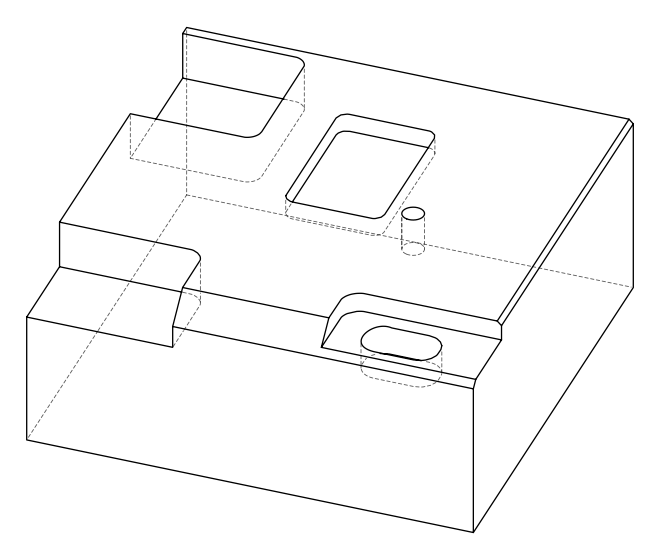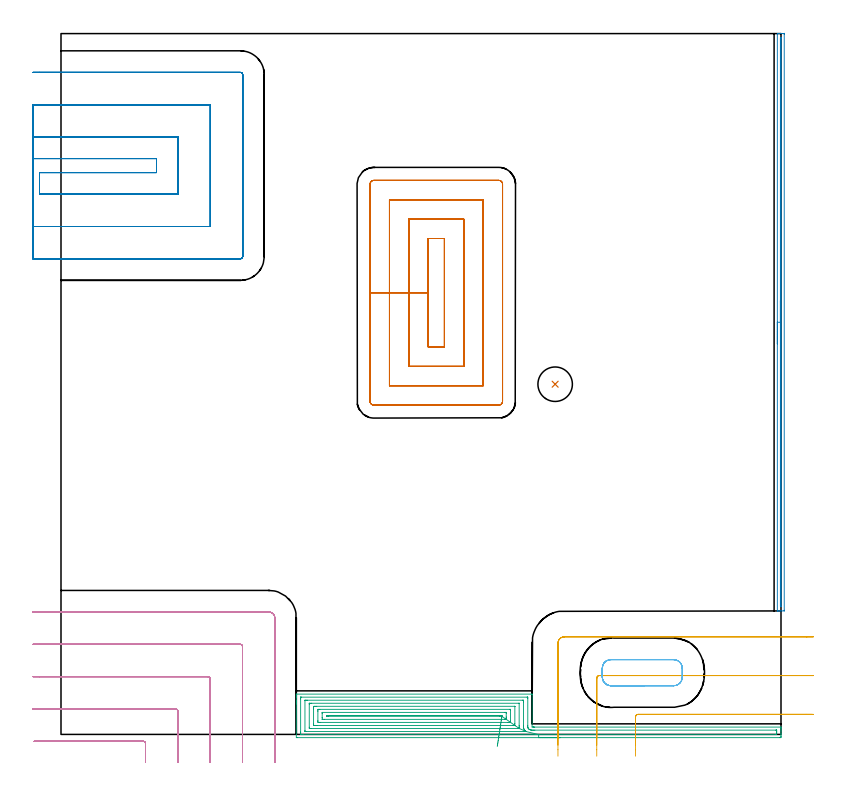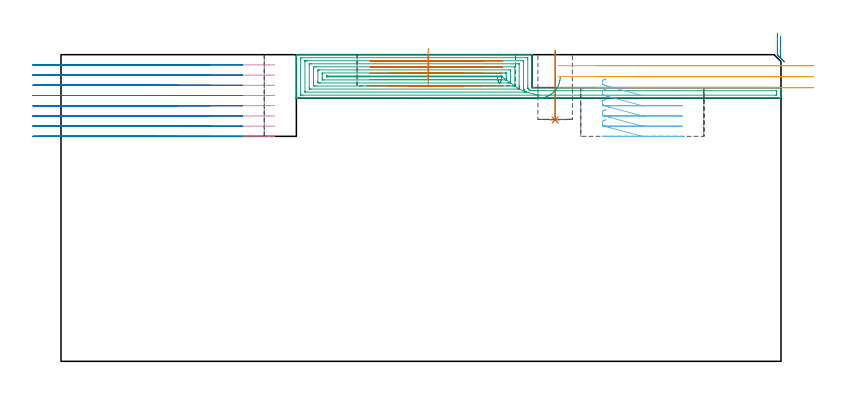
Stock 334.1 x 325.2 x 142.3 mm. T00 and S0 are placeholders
(PLAN: 8 operations, 6 tool changes, 54.8 min)
(1 INDEXABLE_INSERT_DRILL_BLIND_HOLE_FROM_SOLID | STEP1POCKET | NXT0302_003 | 0.13 min | 6042 mm3)
(2 AREA_MILL | FG_CHAMFER_SURFACE | UGT0205_001 | 4.43 min | 1384 mm3)
(3 AREA_MILL_1 | FG_CHAMFER_SURFACE_1 | UGT0205_001 | 9.11 min | 44963 mm3)
(4 MILL_CORNER_NOTCH_RECTANGULAR | CORNER_NOTCH_RECTANGULAR | UGT0201_094 | Follow Part, ap 5, ae 75% | 10.8 min | 273567 mm3)
(5 MILL_CORNER_NOTCH_RECTANGULAR_1 | CORNER_NOTCH_RECTANGULAR_1 | UGT0201_106 | Follow Part, ap 6, ae 75% | 2.61 min | 80860 mm3)
(6 MILL_RECTANGULAR_POCKET | POCKET_RECTANGULAR_STRAIGHT | UGT0201_094 | Follow Part, ap 5, ae 75% | 1.54 min | 37634 mm3)
(7 MILL_RECTANGULAR_POCKET_1 | POCKET_RECTANGULAR_STRAIGHT_1 | NXT0201_011 | Follow Part, ap 3, ae 75% | 9.66 min | 122350 mm3)
(8 MILL_SLOT | SLOT_PARTIAL_RECTANGULAR | UGT0201_094 | Follow Part, ap 5, ae 75% | 16.54 min | 378682 mm3)
(TOOL NXT0302_003 | Index. Insert Drill 16mm [880-D1600L20-05] | D16 PA176 FL80 Z2)
(TOOL UGT0205_001 | Chamfer Mill 20 x 3 x 45 deg. | D20 FL50 Z2)
(TOOL UGT0201_094 | End mill 20 mm | D20 FL38 Z4)
(TOOL UGT0201_106 | End Mill 24 mm | D24 FL25 Z2)
(TOOL NXT0201_011 | ENDMILL 12mm [2P460-1200-NA 1630] | D12 FL38 Z6)
(OP 1 INDEXABLE_INSERT_DRILL_BLIND_HOLE_FROM_SOLID)
G17 G21 G94 G90
T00 M6
G54
G17 G0 G90 X229.3 Y162.5 S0 M3
G43 Z152.3 H1
G94 G81 G98 Z112. F250. R144.3
G80
M5
M2
(OP 2 AREA_MILL)
G17 G21 G94 G90
T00 M6
G54
G17 G0 G90 X332.4 Y181.25 S1061 M3
G43 Z152.3 H0
G94 G1 Y181.288 Z151.428 F250.
Y181.402 Z150.563
Y181.591 Z149.712
Y181.853 Z148.88
Y182.187 Z148.074
Y182.59 Z147.3
Y183.058 Z146.564
Y183.59 Z145.872
Y184.179 Z145.229
Y184.822 Z144.639
Y185.514 Z144.108
Y186.25 Z143.64
Y187.024 Z143.237
Y187.83 Z142.903
Y188.662 Z142.641
Y189.514 Z142.452
Y190.378 Z142.338
Y191.25 Z142.3
Y325.047
X332.403 Y325.19 Z142.288
X332.5 Y325.198 Z142.192
X332.602 Y325.2 Z142.097
X333.291 Z141.408
X333.839 Z140.861
X334.435 Z140.261
X334.733 Z139.963
X335.305 Z139.391
X335.597 Y325.199 Z139.1
X335.598 Y325.197 Z139.099
X335.6 Y324.896 Z139.1
Y57.604
X335.598 Y57.303 Z139.099
X335.597 Y57.301 Z139.1
X334.435 Y57.3 Z140.261
X333.839 Z140.861
X333.291 Z141.408
X332.695 Z142.004
X332.602 Z142.097
X332.501 Z142.191
X332.496 Y57.301 Z142.196
X332.403 Y57.31 Z142.288
X332.4 Y57.453 Z142.3
Y191.25
X333.814 Z140.886
X333.815 Y322.561 Z140.885
X333.817 Y322.817 Z140.883
X333.821 Y323.188 Z140.879
X334.065 Y323.196 Z140.635
X334.158 Y323.193 Z140.542
X334.174 Y323.191 Z140.526
X334.179 Y323.16 Z140.521
X334.182 Y323.076 Z140.518
X334.185 Y322.817 Z140.515
Y59.417
X334.184 Y59.355 Z140.516
X334.182 Y59.326 Z140.518
X334.18 Y59.317 Z140.52
X334.156 Y59.31 Z140.544
X333.935 Y59.303 Z140.765
X333.842 Y59.307 Z140.858
X333.826 Y59.309 Z140.874
X333.821 Y59.34 Z140.879
X333.818 Y59.424 Z140.882
X333.815 Y59.683 Z140.885
X333.814 Y64.411 Z140.886
Y191.25
Y192.122 Z140.924
Y192.986 Z141.038
Y193.838 Z141.226
Y194.67 Z141.489
Y195.476 Z141.823
Y196.25 Z142.226
Y196.986 Z142.694
Y197.678 Z143.225
Y198.321 Z143.815
Y198.91 Z144.458
Y199.442 Z145.15
Y199.91 Z145.886
Y200.313 Z146.66
Y200.647 Z147.466
Y200.909 Z148.298
Y201.098 Z149.149
Y201.212 Z150.014
Y201.25 Z150.886
G0 Z152.3
M5
M2
(OP 3 AREA_MILL_1)
G17 G21 G94 G90
T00 M6
G54
G17 G0 G90 X231.65 Y-1.5 S1061 M3
G43 Z152.3 H0
Z132.1
G94 G1 X231.612 Z131.228 F250.
X231.498 Z130.364
X231.309 Z129.512
X231.047 Z128.68
X230.713 Z127.874
X230.31 Z127.1
X229.842 Z126.364
X229.31 Z125.672
X228.721 Z125.029
X228.078 Z124.44
X227.386 Z123.908
X226.65 Z123.44
X225.876 Z123.037
X225.07 Z122.703
X224.238 Z122.441
X223.386 Z122.252
X222.522 Z122.138
X221.65 Z122.1
X109.79
X109.324 Y-1.495 Z122.103
X109.21 Y-1.491 Z122.106
X109.2 Y-1.373 Z122.224
Y14.175 Z137.77
Y14.757 Z138.351
Y15.352 Z138.95
Y15.636 Z139.233
Y17.395 Z140.99
Y17.964 Z141.563
Y18.275 Z141.874
X109.201 Y18.427 Z142.026
X109.21 Y18.694 Z142.293
X109.344 Y18.7 Z142.3
X218.53
X218.59 Y18.695 Z142.292
X218.6 Y18.6 Z142.197
Y3.4 Z127.
X219.33
X219.362 Y3.402 Z126.998
X219.386 Y3.4 Z127.
X219.405
X219.422
X219.427 Z126.997
X219.443 Z127.
X333.956
X334.09 Y3.396 Z126.989
X334.1 Y3.35 Z126.949
Y2.755 Z126.354
Y2.131 Z125.731
Y1.564 Z125.159
Y0.4 Z123.997
Y-0.196 Z123.399
Y-0.777 Z122.818
X334.096 Y-1.075 Z122.52
X334.09 Y-1.491 Z122.105
X333.936 Y-1.495 Z122.102
X333.51 Y-1.5 Z122.1
X221.65
Y-0.086 Z123.514
X112.352
X111.572 Y-0.085 Z123.515
X111.459 Y-0.084 Z123.516
X111.229 Y-0.079 Z123.521
X111.21 Y-0.004 Z123.596
X111.204 Y0.168 Z123.768
X111.201 Y0.684 Z124.284
X111.2 Y1.051 Z124.651
X111.201 Y16.516 Z140.116
X111.202 Y16.881 Z140.481
X111.21 Y17.25 Z140.85
X111.216 Y17.28 Z140.88
X111.232 Y17.281 Z140.881
X111.28 Y17.284 Z140.884
X111.377 Y17.285 Z140.885
X111.572 Y17.286 Z140.886
X216.297 Y17.285 Z140.885
X216.462 Y17.284 Z140.884
X216.544 Y17.281 Z140.881
X216.579 Y17.279 Z140.879
X216.59 Y17.26 Z140.86
X216.599 Y16.663 Z140.263
X216.601 Y4.202 Z127.802
X216.605 Y3.464 Z127.064
X216.613 Y3.323 Z126.923
X216.631 Y3.198 Z126.798
X216.669 Y3.061 Z126.661
X216.748 Y2.882 Z126.482
X216.938 Y2.626 Z126.226
X217.14 Y2.443 Z126.043
X217.3 Y2.335 Z125.935
X217.447 Y2.253 Z125.853
X217.639 Y2.168 Z125.768
X217.817 Y2.106 Z125.706
X218.038 Y2.05 Z125.65
X218.31 Y2.008 Z125.608
X218.53 Y1.994 Z125.594
X218.991 Y1.989 Z125.589
X219.422 Y1.986 Z125.586
X219.885
X331.728
X331.87 Y1.985 Z125.585
X331.984 Y1.982 Z125.582
X332.059 Y1.979 Z125.579
X332.09 Y1.974 Z125.574
X332.092 Y1.93 Z125.53
X332.097 Y1.564 Z125.164
X332.1 Y1.197 Z124.797
X332.099 Y0.684 Z124.284
X332.098 Y0.319 Z123.919
X332.09 Y-0.05 Z123.55
X332.084 Y-0.08 Z123.52
X332.068 Y-0.082 Z123.518
X332.02 Y-0.084 Z123.516
X331.923 Y-0.085 Z123.515
X331.728 Y-0.086 Z123.514
X221.65
X215.857 Y1.332 Z124.932
X215.203 Y1.329 Z124.929
X214.965
X113.593
X113.355 Y1.33 Z124.93
X113.276 Y1.332 Z124.932
X113.221 Y1.335 Z124.935
X113.21 Y1.411 Z125.011
X113.204 Y1.564 Z125.164
X113.201 Y1.715 Z125.315
Y15.636 Z139.236
X113.203 Y15.787 Z139.387
X113.209 Y15.839 Z139.439
X113.215 Y15.865 Z139.465
X113.237 Y15.866 Z139.466
X113.355 Y15.868 Z139.468
X114.008 Y15.871 Z139.471
X114.246
X214.074
X214.312 Y15.87 Z139.47
X214.471 Y15.867 Z139.467
X214.588 Y15.864 Z139.464
X214.591 Y15.809 Z139.409
X214.595 Y15.636 Z139.236
X214.6 Y15.118 Z138.718
X214.601 Y4.202 Z127.802
X214.604 Y3.679 Z127.279
X214.613 Y3.323 Z126.923
X214.642 Y3.048 Z126.648
X214.751 Y2.654 Z126.254
X214.85 Y2.443 Z126.043
X214.965 Y2.24 Z125.84
X215.263 Y1.853 Z125.453
X215.574 Y1.564 Z125.164
X215.856 Y1.339 Z124.939
X215.857 Y1.332 Z124.932
X212.665 Y2.748 Z126.348
X212.657 Y2.747 Z126.347
X212.585 Y2.745 Z126.345
X212.291 Y2.743 Z126.343
X211.988
X116.029
X115.724 Y2.744 Z126.344
X115.312 Y2.748 Z126.348
X115.223 Y2.749 Z126.349
X115.21 Y2.906 Z126.506
X115.201 Y3.26 Z126.86
X115.2 Y3.323 Z126.923
Y13.877 Z137.477
X115.203 Y14.286 Z137.886
X115.206 Y14.388 Z137.988
X115.21 Y14.438 Z138.038
X115.218 Y14.451 Z138.051
X115.246 Y14.452 Z138.052
X115.443 Y14.455 Z138.055
X116.029 Y14.457 Z138.057
X116.332
X212.291
X212.596 Y14.456 Z138.056
X212.598 Y14.455 Z138.055
X212.599 Y14.453 Z138.053
X212.601 Y4.202 Z127.802
X212.602 Y3.895 Z127.495
X212.613 Y3.323 Z126.923
X212.638 Y2.98 Z126.58
X212.665 Y2.748 Z126.348
X210.59 Y4.163 Z127.763
X210.552 Y4.16 Z127.76
X210.509 Y4.158 Z127.758
X209.663 Y4.157 Z127.757
X118.749
X117.856 Y4.158 Z127.758
X117.811 Y4.16 Z127.76
X117.21 Y4.202 Z127.802
X117.201 Y4.804 Z128.404
X117.2 Y11.842 Z135.442
X117.201 Y12.118 Z135.718
X117.203 Y12.718 Z136.318
X117.21 Y12.998 Z136.598
X117.769 Y13.04 Z136.64
X117.811 Y13.041 Z136.641
X118.657 Y13.043 Z136.643
X210.509 Y13.042 Z136.642
X210.554 Y13.04 Z136.64
X210.579 Y13.036 Z136.636
X210.59 Y13.025 Z136.625
X210.594 Y12.998 Z136.598
X210.599 Y12.908 Z136.508
X210.6 Y4.992 Z128.592
X210.59 Y4.163 Z127.763
X208.59 Y5.59 Z129.19
X208.223 Y5.578 Z129.178
X207.835 Y5.574 Z129.174
X207.338 Y5.571 Z129.171
X120.485
X119.989 Y5.572 Z129.172
X119.594 Y5.575 Z129.175
X119.21 Y5.579 Z129.179
X119.204 Y5.961 Z129.561
X119.201 Y6.35 Z129.95
X119.2 Y10.748 Z134.348
X119.204 Y11.239 Z134.839
X119.207 Y11.62 Z135.22
X119.594 Y11.625 Z135.225
X120.091 Y11.628 Z135.228
X208.331 Y11.629 Z135.229
X208.521 Y11.628 Z135.228
X208.551 Y11.626 Z135.226
X208.579 Y11.622 Z135.222
X208.59 Y11.615 Z135.215
X208.593 Y11.59 Z135.19
X208.6 Y11.363 Z134.963
Y6.086 Z129.686
X208.59 Y5.59 Z129.19
X206.59 Y7.001 Z130.601
X206.581 Y6.992 Z130.592
X206.563 Y6.989 Z130.589
X206.517 Y6.987 Z130.587
X206.424 Y6.986 Z130.586
X206.052 Y6.985 Z130.585
X122.121 Y6.986 Z130.586
X121.377 Y6.99 Z130.59
X121.223 Y6.992 Z130.592
X121.21 Y7.001 Z130.601
X121.203 Y7.012 Z130.612
X121.2 Y7.72 Z131.32
Y7.895 Z131.495
Y9.654 Z133.254
X121.202 Y9.828 Z133.428
X121.209 Y10.177 Z133.777
X121.212 Y10.21 Z133.81
X121.216 Y10.211 Z133.811
X121.237 Y10.213 Z133.813
X121.284 Y10.214 Z133.814
X121.377 Y10.215 Z133.815
X206.052 Y10.214 Z133.814
X206.199
X206.456 Y10.21 Z133.81
X206.576 Y10.208 Z133.808
X206.59 Y10.142 Z133.742
X206.598 Y9.821 Z133.421
X206.6 Y8.059 Z131.659
X206.599 Y7.72 Z131.32
X206.597 Y7.183 Z130.783
X206.59 Y7.001 Z130.601
X204.585 Y8.406 Z132.006
X204.54 Y8.403 Z132.003
X204.471 Y8.401 Z132.001
X204.269 Y8.4 Z132.
X203.581
X124.051
X123.361 Y8.401 Z132.001
X123.269 Y8.403 Z132.003
X123.253 Y8.405 Z132.005
X123.21 Y8.418 Z132.018
X123.201 Y8.559 Z132.159
Y8.6 Z132.2
Y8.705 Z132.305
X123.203 Y8.757 Z132.357
X123.206 Y8.783 Z132.383
X123.208 Y8.79 Z132.39
X123.239 Y8.793 Z132.393
X123.645 Y8.798 Z132.398
X123.848 Y8.8 Z132.4
X204.067
X204.269 Y8.798 Z132.398
X204.472 Y8.793 Z132.393
X204.59 Y8.789 Z132.389
X204.594 Y8.709 Z132.309
Y8.6 Z132.2
X204.59 Y8.437 Z132.037
X204.585 Y8.406 Z132.006
X204.488 Y7.767 Z131.42
X204.383 Y7.08 Z130.893
X204.271 Y6.35 Z130.429
X204.154 Y5.582 Z130.03
X204.032 Y4.784 Z129.701
X203.906 Y3.96 Z129.444
X203.777 Y3.117 Z129.26
X203.646 Y2.261 Z129.151
X203.514 Y1.4 Z129.118
X203.382 Y0.538 Z129.161
X203.252 Y-0.316 Z129.28
X203.123 Y-1.157 Z129.474
X202.998 Y-1.978 Z129.741
X202.876 Y-2.773 Z130.079
X202.76 Y-3.535 Z130.487
X202.649 Y-4.26 Z130.96
X202.545 Y-4.941 Z131.495
X202.448 Y-5.573 Z132.088
G0 Z152.3
M5
M2
(OP 4 MILL_CORNER_NOTCH_RECTANGULAR)
G17 G21 G94 G90
T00 M6
G54
G17 G0 G90 X39.2 Y-13. S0 M3
G43 Z152.3 H0
Z137.562
G94 G1 Y-10. F250.
Y-4.195 F500.
G3 X38.206 Y-3.2 R1.
G1 X-9.474
X-12.474 F250.
G0 Z152.3
X54.2 Y-13.
Z137.562
G1 Y-10.
Y10.805 F500.
G3 X53.205 Y11.8 R1.
G1 X-10.
X-13. F250.
G0 Z152.3
X69.2 Y-13.
Z137.562
G1 Y-10.
Y25.805 F500.
G3 X68.205 Y26.8 R1.
G1 X-10.
X-13. F250.
G0 Z152.3
X84.2 Y-13.
Z137.562
G1 Y-10.
Y40.804 F500.
G3 X83.204 Y41.8 R1.
G1 X-10.
X-13. F250.
G0 Z152.3
X99.2 Y-13.
Z137.562
G1 Y-10.
Y54.1 F500.
G3 X96.5 Y56.8 R2.7
G1 X-10.
X-13. F250.
G0 Z152.3
X39.2 Y-13.
Z132.825
G1 Y-10.
Y-4.194 F500.
G3 X38.206 Y-3.2 R1.
G1 X-9.474
X-12.474 F250.
G0 Z152.3
X54.2 Y-13.
Z132.825
G1 Y-10.
Y10.805 F500.
G3 X53.205 Y11.8 R1.
G1 X-10.
X-13. F250.
G0 Z152.3
X69.2 Y-13.
Z132.825
G1 Y-10.
Y25.805 F500.
G3 X68.205 Y26.8 R1.
G1 X-10.
X-13. F250.
G0 Z152.3
X84.2 Y-13.
Z132.825
G1 Y-10.
Y40.804 F500.
G3 X83.204 Y41.8 R1.
G1 X-10.
X-13. F250.
G0 Z152.3
X99.2 Y-13.
Z132.825
G1 Y-10.
Y54.1 F500.
G3 X96.5 Y56.8 R2.7
G1 X-10.
X-13. F250.
G0 Z152.3
X39.2 Y-13.
Z128.087
G1 Y-10.
Y-4.194 F500.
G3 X38.206 Y-3.2 R1.
G1 X-9.474
X-12.474 F250.
G0 Z152.3
X54.2 Y-13.
Z128.087
G1 Y-10.
Y10.805 F500.
G3 X53.205 Y11.8 R1.
G1 X-10.
X-13. F250.
G0 Z152.3
X69.2 Y-13.
Z128.087
G1 Y-10.
Y25.805 F500.
G3 X68.205 Y26.8 R1.
G1 X-10.
X-13. F250.
G0 Z152.3
X84.2 Y-13.
Z128.087
G1 Y-10.
Y40.805 F500.
G3 X83.204 Y41.8 R1.
G1 X-10.
X-13. F250.
G0 Z152.3
X99.2 Y-13.
Z128.087
G1 Y-10.
Y54.1 F500.
G3 X96.5 Y56.8 R2.7
G1 X-10.
X-13. F250.
G0 Z152.3
X39.2 Y-13.
Z123.35
G1 Y-10.
Y-4.194 F500.
G3 X38.206 Y-3.2 R1.
G1 X-9.474
X-12.474 F250.
G0 Z152.3
X54.2 Y-13.
Z123.35
G1 Y-10.
Y10.805 F500.
G3 X53.205 Y11.8 R1.
G1 X-10.
X-13. F250.
G0 Z152.3
X69.2 Y-13.
Z123.35
G1 Y-10.
Y25.805 F500.
G3 X68.205 Y26.8 R1.
G1 X-10.
X-13. F250.
G0 Z152.3
X84.2 Y-13.
Z123.35
G1 Y-10.
Y40.805 F500.
G3 X83.204 Y41.8 R1.
G1 X-10.
X-13. F250.
G0 Z152.3
X99.2 Y-13.
Z123.35
G1 Y-10.
Y54.1 F500.
G3 X96.5 Y56.8 R2.7
G1 X-10.
X-13. F250.
G0 Z152.3
X39.2 Y-13.
Z118.612
G1 Y-10.
Y-4.194 F500.
G3 X38.206 Y-3.2 R1.
G1 X-9.474
X-12.474 F250.
G0 Z152.3
X54.2 Y-13.
Z118.612
G1 Y-10.
Y10.805 F500.
G3 X53.205 Y11.8 R1.
G1 X-10.
X-13. F250.
G0 Z152.3
X69.2 Y-13.
Z118.612
G1 Y-10.
Y25.805 F500.
G3 X68.205 Y26.8 R1.
G1 X-10.
X-13. F250.
G0 Z152.3
X84.2 Y-13.
Z118.612
G1 Y-10.
Y40.804 F500.
G3 X83.204 Y41.8 R1.
G1 X-10.
X-13. F250.
G0 Z152.3
X99.2 Y-13.
Z118.612
G1 Y-10.
Y54.1 F500.
G3 X96.5 Y56.8 R2.7
G1 X-10.
X-13. F250.
G0 Z152.3
X39.2 Y-13.
Z113.875
G1 Y-10.
Y-4.194 F500.
G3 X38.206 Y-3.2 R1.
G1 X-9.474
X-12.474 F250.
G0 Z152.3
X54.2 Y-13.
Z113.875
G1 Y-10.
Y10.805 F500.
G3 X53.205 Y11.8 R1.
G1 X-10.
X-13. F250.
G0 Z152.3
X69.2 Y-13.
Z113.875
G1 Y-10.
Y25.805 F500.
G3 X68.205 Y26.8 R1.
G1 X-10.
X-13. F250.
G0 Z152.3
X84.2 Y-13.
Z113.875
G1 Y-10.
Y40.804 F500.
G3 X83.204 Y41.8 R1.
G1 X-10.
X-13. F250.
G0 Z152.3
X99.2 Y-13.
Z113.875
G1 Y-10.
Y54.1 F500.
G3 X96.5 Y56.8 R2.7
G1 X-10.
X-13. F250.
G0 Z152.3
X39.2 Y-13.
Z109.137
G1 Y-10.
Y-4.194 F500.
G3 X38.206 Y-3.2 R1.
G1 X-9.474
X-12.474 F250.
G0 Z152.3
X54.2 Y-13.
Z109.137
G1 Y-10.
Y10.805 F500.
G3 X53.205 Y11.8 R1.
G1 X-10.
X-13. F250.
G0 Z152.3
X69.2 Y-13.
Z109.137
G1 Y-10.
Y25.805 F500.
G3 X68.205 Y26.8 R1.
G1 X-10.
X-13. F250.
G0 Z152.3
X84.2 Y-13.
Z109.137
G1 Y-10.
Y40.804 F500.
G3 X83.204 Y41.8 R1.
G1 X-10.
X-13. F250.
G0 Z152.3
X99.2 Y-13.
Z109.137
G1 Y-10.
Y54.1 F500.
G3 X96.5 Y56.8 R2.7
G1 X-10.
X-13. F250.
G0 Z152.3
X39.2 Y-13.
Z104.4
G1 Y-10.
Y-4.194 F500.
G3 X38.206 Y-3.2 R1.
G1 X-9.474
X-12.474 F250.
G0 Z152.3
X54.2 Y-13.
Z104.4
G1 Y-10.
Y10.805 F500.
G3 X53.205 Y11.8 R1.
G1 X-10.
X-13. F250.
G0 Z152.3
X69.2 Y-13.
Z104.4
G1 Y-10.
Y25.805 F500.
G3 X68.205 Y26.8 R1.
G1 X-10.
X-13. F250.
G0 Z152.3
X84.2 Y-13.
Z104.4
G1 Y-10.
Y40.804 F500.
G3 X83.204 Y41.8 R1.
G1 X-10.
X-13. F250.
G0 Z152.3
X99.2 Y-13.
Z104.4
G1 Y-10.
Y54.1 F500.
G3 X96.5 Y56.8 R2.7
G1 X-10.
X-13. F250.
G0 Z152.3
M5
M2
(OP 5 MILL_CORNER_NOTCH_RECTANGULAR_1)
G17 G21 G94 G90
T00 M6
G54
G17 G0 G90 X348.378 Y9.3 S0 M3
G43 Z152.3 H0
Z137.2
G94 G1 X345.378 F250.
X267.795 F500.
G3 X266.6 Y8.105 R1.2
G1 Y1.4
Y-1.6 F250.
G0 Z152.3
X349.1 Y27.3
Z137.2
G1 X346.1
X249.795 F500.
G3 X248.6 Y26.105 R1.2
G1 Y1.4
Y-1.6 F250.
G0 Z152.3
X349.1 Y45.3
Z137.2
G1 X346.1
X233.6 F500.
G3 X230.6 Y42.3 R3.
G1 Y1.4
Y-1.6 F250.
G0 Z152.3
X349.079 Y9.3
Z132.1
G1 X346.079
X267.795 F500.
G3 X266.6 Y8.105 R1.2
G1 Y-2.
Y-5. F250.
G0 Z152.3
X349.1 Y27.3
Z132.1
G1 X346.1
X249.795 F500.
G3 X248.6 Y26.105 R1.2
G1 Y-2.
Y-5. F250.
G0 Z152.3
X349.1 Y45.3
Z132.1
G1 X346.1
X233.6 F500.
G3 X230.6 Y42.3 R3.
G1 Y-2.
Y-5. F250.
G0 Z152.3
X349.1 Y9.3
Z127.
G1 X346.1
X267.795 F500.
G3 X266.6 Y8.105 R1.2
G1 Y-7.098
Y-10.098 F250.
G0 Z152.3
X349.1 Y27.3
Z127.
G1 X346.1
X249.795 F500.
G3 X248.6 Y26.105 R1.2
G1 Y-7.098
Y-10.098 F250.
G0 Z152.3
X349.1 Y45.3
Z127.
G1 X346.1
X233.6 F500.
G3 X230.6 Y42.3 R3.
G1 Y-7.098
Y-10.098 F250.
G0 Z152.3
M5
M2
(OP 6 MILL_RECTANGULAR_POCKET)
G17 G21 G94 G90
T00 M6
G54
G17 G0 G90 X252.984 Y34.036 S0 M3
G43 Z152.3 H0
Z131.087
G94 G1 X252.564 Y33.715 Z130.946 F250.
X252.185 Y33.336 Z130.802
X251.861 Y32.911 Z130.659
X251.596 Y32.446 Z130.515
X251.395 Y31.95 Z130.372
X251.262 Y31.432 Z130.229
X251.2 Y30.9 Z130.085
Y26.4 Z128.879
X251.262 Y25.868 Z128.736
X251.395 Y25.35 Z128.593
X251.596 Y24.854 Z128.449
X251.861 Y24.389 Z128.306
X252.185 Y23.964 Z128.163
X252.564 Y23.585 Z128.019
X252.989 Y23.261 Z127.876
X253.454 Y22.996 Z127.732
X253.95 Y22.795 Z127.589
X254.468 Y22.662 Z127.446
X255. Y22.6 Z127.302
X269.75 Z123.35
X284.3 F500.
G3 X288.3 Y26.6 R4.
G1 Y30.7
G3 X284.3 Y34.7 R4.
G1 X255.2
G3 X251.2 Y30.7 R4.
G1 Y26.6
G3 X255.2 Y22.6 R4.
G1 X269.75
X270.75
G0 X252.984 Y34.036 Z126.35
G1 X252.564 Y33.715 Z126.208 F250.
X252.185 Y33.336 Z126.065
X251.861 Y32.911 Z125.921
X251.596 Y32.446 Z125.778
X251.395 Y31.95 Z125.635
X251.262 Y31.432 Z125.491
X251.2 Y30.9 Z125.348
Y26.4 Z124.142
X251.262 Y25.868 Z123.999
X251.395 Y25.35 Z123.855
X251.596 Y24.854 Z123.712
X251.861 Y24.389 Z123.568
X252.185 Y23.964 Z123.425
X252.564 Y23.585 Z123.282
X252.989 Y23.261 Z123.138
X253.454 Y22.996 Z122.995
X253.95 Y22.795 Z122.851
X254.468 Y22.662 Z122.708
X255. Y22.6 Z122.565
X269.75 Z118.612
X284.3 F500.
G3 X288.3 Y26.6 R4.
G1 Y30.7
G3 X284.3 Y34.7 R4.
G1 X255.2
G3 X251.2 Y30.7 R4.
G1 Y26.6
G3 X255.2 Y22.6 R4.
G1 X269.75
X270.75
G0 X252.984 Y34.036 Z121.612
G1 X252.564 Y33.715 Z121.471 F250.
X252.185 Y33.336 Z121.327
X251.861 Y32.911 Z121.184
X251.596 Y32.446 Z121.04
X251.395 Y31.95 Z120.897
X251.262 Y31.432 Z120.754
X251.2 Y30.9 Z120.61
Y26.4 Z119.404
X251.262 Y25.868 Z119.261
X251.395 Y25.35 Z119.118
X251.596 Y24.854 Z118.974
X251.861 Y24.389 Z118.831
X252.185 Y23.964 Z118.688
X252.564 Y23.585 Z118.544
X252.989 Y23.261 Z118.401
X253.454 Y22.996 Z118.257
X253.95 Y22.795 Z118.114
X254.468 Y22.662 Z117.971
X255. Y22.6 Z117.827
X269.75 Z113.875
X284.3 F500.
G3 X288.3 Y26.6 R4.
G1 Y30.7
G3 X284.3 Y34.7 R4.
G1 X255.2
G3 X251.2 Y30.7 R4.
G1 Y26.6
G3 X255.2 Y22.6 R4.
G1 X269.75
X270.75
G0 X252.984 Y34.036 Z116.875
G1 X252.564 Y33.715 Z116.733 F250.
X252.185 Y33.336 Z116.59
X251.861 Y32.911 Z116.446
X251.596 Y32.446 Z116.303
X251.395 Y31.95 Z116.16
X251.262 Y31.432 Z116.016
X251.2 Y30.9 Z115.873
Y26.4 Z114.667
X251.262 Y25.868 Z114.524
X251.395 Y25.35 Z114.38
X251.596 Y24.854 Z114.237
X251.861 Y24.389 Z114.093
X252.185 Y23.964 Z113.95
X252.564 Y23.585 Z113.807
X252.989 Y23.261 Z113.663
X253.454 Y22.996 Z113.52
X253.95 Y22.795 Z113.377
X254.468 Y22.662 Z113.233
X255. Y22.6 Z113.09
X269.75 Z109.137
X284.3 F500.
G3 X288.3 Y26.6 R4.
G1 Y30.7
G3 X284.3 Y34.7 R4.
G1 X255.2
G3 X251.2 Y30.7 R4.
G1 Y26.6
G3 X255.2 Y22.6 R4.
G1 X269.75
X270.75
G0 X252.984 Y34.036 Z112.137
G1 X252.564 Y33.715 Z111.996 F250.
X252.185 Y33.336 Z111.852
X251.861 Y32.911 Z111.709
X251.596 Y32.446 Z111.565
X251.395 Y31.95 Z111.422
X251.262 Y31.432 Z111.279
X251.2 Y30.9 Z111.135
Y26.4 Z109.93
X251.262 Y25.868 Z109.786
X251.395 Y25.35 Z109.643
X251.596 Y24.854 Z109.499
X251.861 Y24.389 Z109.356
X252.185 Y23.964 Z109.213
X252.564 Y23.585 Z109.069
X252.989 Y23.261 Z108.926
X253.454 Y22.996 Z108.782
X253.95 Y22.795 Z108.639
X254.468 Y22.662 Z108.496
X255. Y22.6 Z108.352
X269.75 Z104.4
X284.3 F500.
G3 X288.3 Y26.6 R4.
G1 Y30.7
G3 X284.3 Y34.7 R4.
G1 X255.2
G3 X251.2 Y30.7 R4.
G1 Y26.6
G3 X255.2 Y22.6 R4.
G1 X269.75
X270.75
G0 Z152.3
M5
M2
(OP 7 MILL_RECTANGULAR_POCKET_1)
G17 G21 G94 G90
T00 M6
G54
G17 G0 G90 X170.4 Y226.894 S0 M3
G43 Z152.3 H1
Z145.3
G94 G1 Y204.95 Z139.42 F250.
Y179.8 F500.
X177.9
Y230.1
X170.4
Y204.95
X161.4
Y170.8
X186.9
Y239.1
X161.4
Y204.95
X152.4
Y161.8
X195.9
Y248.1
X152.4
Y204.95
X143.4
Y154.6
G3 X145.2 Y152.8 R1.8
G1 X203.1
G3 X204.9 Y154.6 R1.8
G1 Y255.3
G3 X203.1 Y257.1 R1.8
G1 X145.2
G3 X143.4 Y255.3 R1.8
G1 Y204.95
Y203.95
G0 X170.4 Y226.894 Z142.42
G1 Y204.95 Z136.54 F250.
Y179.8 F500.
X177.9
Y230.1
X170.4
Y204.95
X161.4
Y170.8
X186.9
Y239.1
X161.4
Y204.95
X152.4
Y161.8
X195.9
Y248.1
X152.4
Y204.95
X143.4
Y154.6
G3 X145.2 Y152.8 R1.8
G1 X203.1
G3 X204.9 Y154.6 R1.8
G1 Y255.3
G3 X203.1 Y257.1 R1.8
G1 X145.2
G3 X143.4 Y255.3 R1.8
G1 Y204.95
Y203.95
G0 X170.4 Y226.894 Z139.54
G1 Y204.95 Z133.66 F250.
Y179.8 F500.
X177.9
Y230.1
X170.4
Y204.95
X161.4
Y170.8
X186.9
Y239.1
X161.4
Y204.95
X152.4
Y161.8
X195.9
Y248.1
X152.4
Y204.95
X143.4
Y154.6
G3 X145.2 Y152.8 R1.8
G1 X203.1
G3 X204.9 Y154.6 R1.8
G1 Y255.3
G3 X203.1 Y257.1 R1.8
G1 X145.2
G3 X143.4 Y255.3 R1.8
G1 Y204.95
Y203.95
G0 X170.4 Y226.894 Z136.66
G1 Y204.95 Z130.78 F250.
Y179.8 F500.
X177.9
Y230.1
X170.4
Y204.95
X161.4
Y170.8
X186.9
Y239.1
X161.4
Y204.95
X152.4
Y161.8
X195.9
Y248.1
X152.4
Y204.95
X143.4
Y154.6
G3 X145.2 Y152.8 R1.8
G1 X203.1
G3 X204.9 Y154.6 R1.8
G1 Y255.3
G3 X203.1 Y257.1 R1.8
G1 X145.2
G3 X143.4 Y255.3 R1.8
G1 Y204.95
Y203.95
G0 X170.4 Y226.894 Z133.78
G1 Y204.95 Z127.9 F250.
Y179.8 F500.
X177.9
Y230.1
X170.4
Y204.95
X161.4
Y170.8
X186.9
Y239.1
X161.4
Y204.95
X152.4
Y161.8
X195.9
Y248.1
X152.4
Y204.95
X143.4
Y154.6
G3 X145.2 Y152.8 R1.8
G1 X203.1
G3 X204.9 Y154.6 R1.8
G1 Y255.3
G3 X203.1 Y257.1 R1.8
G1 X145.2
G3 X143.4 Y255.3 R1.8
G1 Y204.95
Y203.95
G0 Z152.3
M5
M2
(OP 8 MILL_SLOT)
G17 G21 G94 G90
T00 M6
G54
G17 G0 G90 X-13. Y267.2 S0 M3
G43 Z152.3 H0
Z137.562
G94 G1 X-10. F250.
X44.3 F500.
Y260.7
X-10.
Y250.7
X54.3
Y277.2
X-10.
X-13. F250.
Y235.7
X-10.
X69.3 F500.
Y292.2
X-10.
X-13. F250.
Y220.7
X-10.
X83.2 F500.
G3 X84.3 Y221.8 R1.1
G1 Y306.1
G3 X83.2 Y307.2 R1.1
G1 X-10.
X-13. F250.
G0 Y267.2 Z132.825
G1 X-10.
X44.3 F500.
Y260.7
X-10.
Y250.7
X54.3
Y277.2
X-10.
X-13. F250.
Y235.7
X-10.
X69.3 F500.
Y292.2
X-10.
X-13. F250.
Y220.7
X-10.
X83.2 F500.
G3 X84.3 Y221.8 R1.1
G1 Y306.1
G3 X83.2 Y307.2 R1.1
G1 X-10.
X-13. F250.
G0 Y267.2 Z128.087
G1 X-10.
X44.3 F500.
Y260.7
X-10.
Y250.7
X54.3
Y277.2
X-10.
X-13. F250.
Y235.7
X-10.
X69.3 F500.
Y292.2
X-10.
X-13. F250.
Y220.7
X-10.
X83.2 F500.
G3 X84.3 Y221.8 R1.1
G1 Y306.1
G3 X83.2 Y307.2 R1.1
G1 X-10.
X-13. F250.
G0 Y267.2 Z123.35
G1 X-10.
X44.3 F500.
Y260.7
X-10.
Y250.7
X54.3
Y277.2
X-10.
X-13. F250.
Y235.7
X-10.
X69.3 F500.
Y292.2
X-10.
X-13. F250.
Y220.7
X-10.
X83.2 F500.
G3 X84.3 Y221.8 R1.1
G1 Y306.1
G3 X83.2 Y307.2 R1.1
G1 X-10.
X-13. F250.
G0 Y267.2 Z118.612
G1 X-10.
X44.3 F500.
Y260.7
X-10.
Y250.7
X54.3
Y277.2
X-10.
X-13. F250.
Y235.7
X-10.
X69.3 F500.
Y292.2
X-10.
X-13. F250.
Y220.7
X-10.
X83.2 F500.
G3 X84.3 Y221.8 R1.1
G1 Y306.1
G3 X83.2 Y307.2 R1.1
G1 X-10.
X-13. F250.
G0 Y267.2 Z113.875
G1 X-10.
X44.3 F500.
Y260.7
X-10.
Y250.7
X54.3
Y277.2
X-10.
X-13. F250.
Y235.7
X-10.
X69.3 F500.
Y292.2
X-10.
X-13. F250.
Y220.7
X-10.
X83.2 F500.
G3 X84.3 Y221.8 R1.1
G1 Y306.1
G3 X83.2 Y307.2 R1.1
G1 X-10.
X-13. F250.
G0 Y267.2 Z109.137
G1 X-10.
X44.3 F500.
Y260.7
X-10.
Y250.7
X54.3
Y277.2
X-10.
X-13. F250.
Y235.7
X-10.
X69.3 F500.
Y292.2
X-10.
X-13. F250.
Y220.7
X-10.
X83.2 F500.
G3 X84.3 Y221.8 R1.1
G1 Y306.1
G3 X83.2 Y307.2 R1.1
G1 X-10.
X-13. F250.
G0 Y267.2 Z104.4
G1 X-10.
X44.3 F500.
Y260.7
X-10.
Y250.7
X54.3
Y277.2
X-10.
X-13. F250.
Y235.7
X-10.
X69.3 F500.
Y292.2
X-10.
X-13. F250.
Y220.7
X-10.
X83.2 F500.
G3 X84.3 Y221.8 R1.1
G1 Y306.1
G3 X83.2 Y307.2 R1.1
G1 X-10.
X-13. F250.
G0 Z152.3
M5
M2
